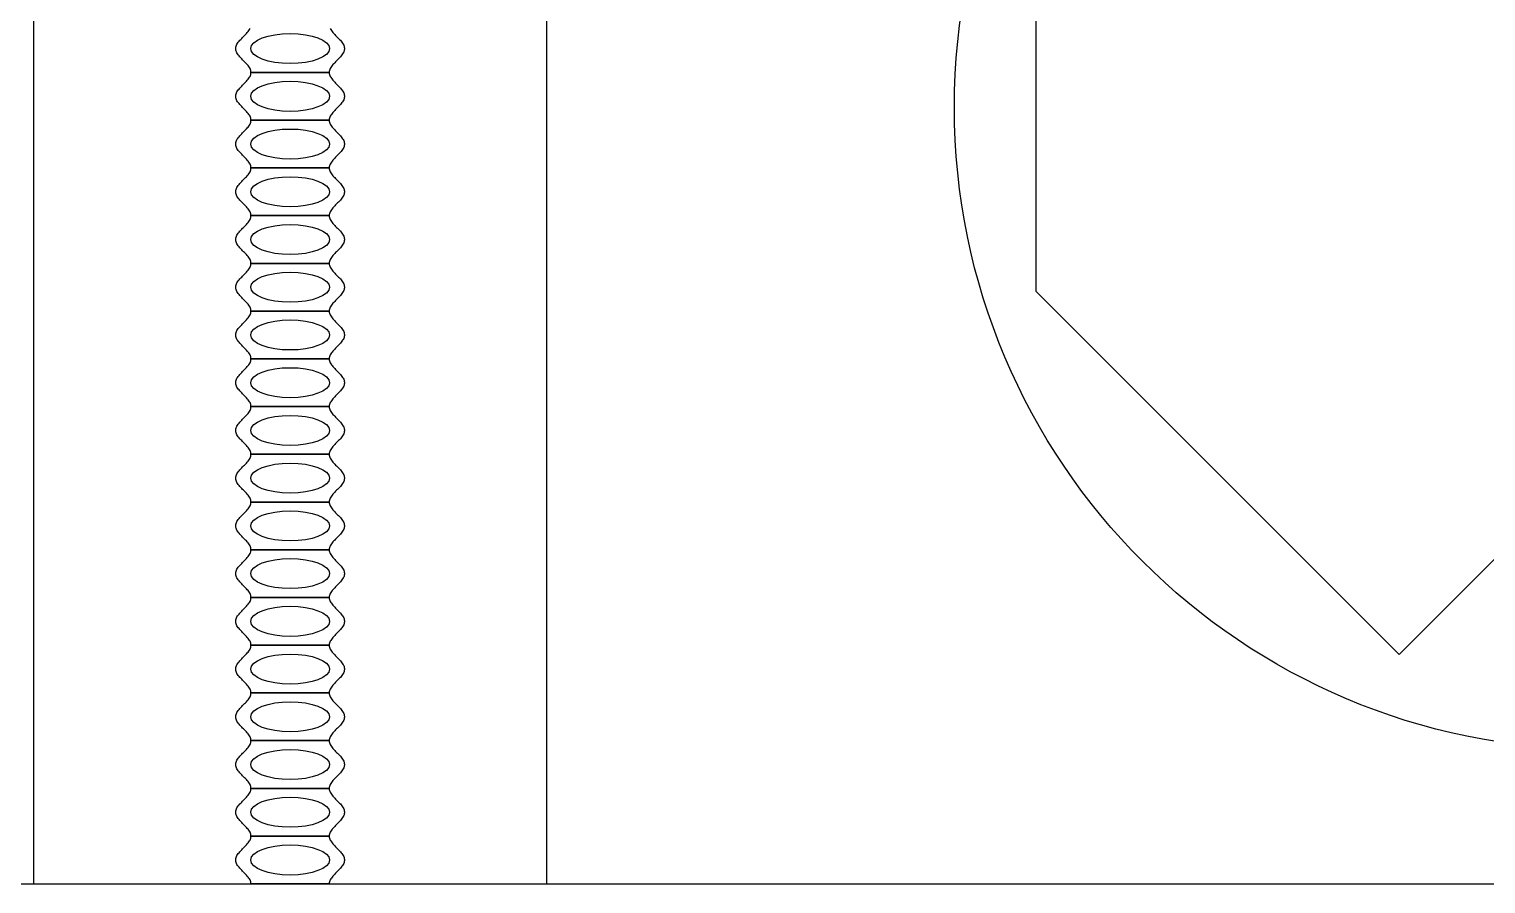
# Model space of a CAD drawing. Extents: x -31 to 31, y -85.2 to 5.5.
# Drawn here: x -3.05 to 13.97, y -61.24 to -51.25 of the extents above; entities that cross this region are included whole.
import ezdxf

# ---------------------------------------------------------------- set-up
doc = ezdxf.new("R2010")
doc.units = 0

msp = doc.modelspace()

# ---------------------------------------------------------------- linework, layer by layer
at = {"layer": 'cure'}
msp.add_lwpolyline([(-3, -61.2368), (3, -61.2368), (3, 0.7632), (-3, 0.7632)], close=True, dxfattribs=at)
at = {"layer": 'M1_Field'}
msp.add_lwpolyline([(-31, -61.2368), (31, -61.2368), (31, 0.7632), (-31, 0.7632)], close=True, dxfattribs=at)
at = {"layer": 'M1_LD'}
msp.add_circle((15.264, -52.164), 7.5, dxfattribs=at)
at = {"layer": 'M1_Neg'}
for points in [[(8.9311, -45.6189), (17.4163, -45.6189), (21.659, -49.8616), (12.9616, -58.559), (8.7189, -54.3163), (8.7189, -45.8311)], [(-0.4573, -52.3152), (-0.458, -52.3038), (-0.4602, -52.2924), (-0.4638, -52.2811), (-0.4687, -52.2697), (-0.4749, -52.2583), (-0.4823, -52.2469), (-0.4907, -52.2355), (-0.5001, -52.2242), (-0.5102, -52.2128), (-0.5209, -52.2014), (-0.532, -52.19), (-0.5433, -52.1786), (-0.5547, -52.1673), (-0.566, -52.1559), (-0.5769, -52.1445), (-0.5873, -52.1331), (-0.597, -52.1217), (-0.606, -52.1104), (-0.6139, -52.099), (-0.6207, -52.0876), (-0.6263, -52.0762), (-0.6306, -52.0648), (-0.6334, -52.0535), (-0.6349, -52.0421), (-0.6349, -52.0307), (-0.6334, -52.0193), (-0.6306, -52.008), (-0.6263, -51.9966), (-0.6207, -51.9852), (-0.6139, -51.9738), (-0.606, -51.9624), (-0.597, -51.9511), (-0.5873, -51.9397), (-0.5769, -51.9283), (-0.566, -51.9169), (-0.5547, -51.9055), (-0.5433, -51.8942), (-0.532, -51.8828), (-0.5209, -51.8714), (-0.5102, -51.86), (-0.5001, -51.8486), (-0.4907, -51.8373), (-0.4823, -51.8259), (-0.4749, -51.8145), (-0.4687, -51.8031), (-0.4638, -51.7917), (-0.4602, -51.7804), (-0.458, -51.769), (-0.4573, -51.7576), (0.4573, -51.7576), (0.458, -51.769), (0.4602, -51.7804), (0.4638, -51.7917), (0.4687, -51.8031), (0.4749, -51.8145), (0.4823, -51.8259), (0.4907, -51.8373), (0.5001, -51.8486), (0.5102, -51.86), (0.5209, -51.8714), (0.532, -51.8828), (0.5433, -51.8942), (0.5547, -51.9055), (0.566, -51.9169), (0.5769, -51.9283), (0.5873, -51.9397), (0.597, -51.9511), (0.606, -51.9624), (0.6139, -51.9738), (0.6207, -51.9852), (0.6263, -51.9966), (0.6306, -52.008), (0.6334, -52.0193), (0.6349, -52.0307), (0.6349, -52.0421), (0.6334, -52.0535), (0.6306, -52.0648), (0.6263, -52.0762), (0.6207, -52.0876), (0.6139, -52.099), (0.606, -52.1104), (0.597, -52.1217), (0.5873, -52.1331), (0.5769, -52.1445), (0.566, -52.1559), (0.5547, -52.1673), (0.5433, -52.1786), (0.532, -52.19), (0.5209, -52.2014), (0.5102, -52.2128), (0.5001, -52.2242), (0.4907, -52.2355), (0.4823, -52.2469), (0.4749, -52.2583), (0.4687, -52.2697), (0.4638, -52.2811), (0.4602, -52.2924), (0.458, -52.3038), (0.4573, -52.3152)], [(-0.4573, -52.8728), (-0.458, -52.8614), (-0.4602, -52.85), (-0.4638, -52.8387), (-0.4687, -52.8273), (-0.4749, -52.8159), (-0.4823, -52.8045), (-0.4907, -52.7931), (-0.5001, -52.7818), (-0.5102, -52.7704), (-0.5209, -52.759), (-0.532, -52.7476), (-0.5433, -52.7362), (-0.5547, -52.7249), (-0.566, -52.7135), (-0.5769, -52.7021), (-0.5873, -52.6907), (-0.597, -52.6793), (-0.606, -52.668), (-0.6139, -52.6566), (-0.6207, -52.6452), (-0.6263, -52.6338), (-0.6306, -52.6224), (-0.6334, -52.6111), (-0.6349, -52.5997), (-0.6349, -52.5883), (-0.6334, -52.5769), (-0.6306, -52.5656), (-0.6263, -52.5542), (-0.6207, -52.5428), (-0.6139, -52.5314), (-0.606, -52.52), (-0.597, -52.5087), (-0.5873, -52.4973), (-0.5769, -52.4859), (-0.566, -52.4745), (-0.5547, -52.4631), (-0.5433, -52.4518), (-0.532, -52.4404), (-0.5209, -52.429), (-0.5102, -52.4176), (-0.5001, -52.4062), (-0.4907, -52.3949), (-0.4823, -52.3835), (-0.4749, -52.3721), (-0.4687, -52.3607), (-0.4638, -52.3493), (-0.4602, -52.338), (-0.458, -52.3266), (-0.4573, -52.3152), (0.4573, -52.3152), (0.458, -52.3266), (0.4602, -52.338), (0.4638, -52.3493), (0.4687, -52.3607), (0.4749, -52.3721), (0.4823, -52.3835), (0.4907, -52.3949), (0.5001, -52.4062), (0.5102, -52.4176), (0.5209, -52.429), (0.532, -52.4404), (0.5433, -52.4518), (0.5547, -52.4631), (0.566, -52.4745), (0.5769, -52.4859), (0.5873, -52.4973), (0.597, -52.5087), (0.606, -52.52), (0.6139, -52.5314), (0.6207, -52.5428), (0.6263, -52.5542), (0.6306, -52.5656), (0.6334, -52.5769), (0.6349, -52.5883), (0.6349, -52.5997), (0.6334, -52.6111), (0.6306, -52.6224), (0.6263, -52.6338), (0.6207, -52.6452), (0.6139, -52.6566), (0.606, -52.668), (0.597, -52.6793), (0.5873, -52.6907), (0.5769, -52.7021), (0.566, -52.7135), (0.5547, -52.7249), (0.5433, -52.7362), (0.532, -52.7476), (0.5209, -52.759), (0.5102, -52.7704), (0.5001, -52.7818), (0.4907, -52.7931), (0.4823, -52.8045), (0.4749, -52.8159), (0.4687, -52.8273), (0.4638, -52.8387), (0.4602, -52.85), (0.458, -52.8614), (0.4573, -52.8728)], [(-0.4573, -53.4304), (-0.458, -53.419), (-0.4602, -53.4076), (-0.4638, -53.3963), (-0.4687, -53.3849), (-0.4749, -53.3735), (-0.4823, -53.3621), (-0.4907, -53.3507), (-0.5001, -53.3394), (-0.5102, -53.328), (-0.5209, -53.3166), (-0.532, -53.3052), (-0.5433, -53.2938), (-0.5547, -53.2825), (-0.566, -53.2711), (-0.5769, -53.2597), (-0.5873, -53.2483), (-0.597, -53.2369), (-0.606, -53.2256), (-0.6139, -53.2142), (-0.6207, -53.2028), (-0.6263, -53.1914), (-0.6306, -53.18), (-0.6334, -53.1687), (-0.6349, -53.1573), (-0.6349, -53.1459), (-0.6334, -53.1345), (-0.6306, -53.1232), (-0.6263, -53.1118), (-0.6207, -53.1004), (-0.6139, -53.089), (-0.606, -53.0776), (-0.597, -53.0663), (-0.5873, -53.0549), (-0.5769, -53.0435), (-0.566, -53.0321), (-0.5547, -53.0207), (-0.5433, -53.0094), (-0.532, -52.998), (-0.5209, -52.9866), (-0.5102, -52.9752), (-0.5001, -52.9638), (-0.4907, -52.9525), (-0.4823, -52.9411), (-0.4749, -52.9297), (-0.4687, -52.9183), (-0.4638, -52.9069), (-0.4602, -52.8956), (-0.458, -52.8842), (-0.4573, -52.8728), (0.4573, -52.8728), (0.458, -52.8842), (0.4602, -52.8956), (0.4638, -52.9069), (0.4687, -52.9183), (0.4749, -52.9297), (0.4823, -52.9411), (0.4907, -52.9525), (0.5001, -52.9638), (0.5102, -52.9752), (0.5209, -52.9866), (0.532, -52.998), (0.5433, -53.0094), (0.5547, -53.0207), (0.566, -53.0321), (0.5769, -53.0435), (0.5873, -53.0549), (0.597, -53.0663), (0.606, -53.0776), (0.6139, -53.089), (0.6207, -53.1004), (0.6263, -53.1118), (0.6306, -53.1232), (0.6334, -53.1345), (0.6349, -53.1459), (0.6349, -53.1573), (0.6334, -53.1687), (0.6306, -53.18), (0.6263, -53.1914), (0.6207, -53.2028), (0.6139, -53.2142), (0.606, -53.2256), (0.597, -53.2369), (0.5873, -53.2483), (0.5769, -53.2597), (0.566, -53.2711), (0.5547, -53.2825), (0.5433, -53.2938), (0.532, -53.3052), (0.5209, -53.3166), (0.5102, -53.328), (0.5001, -53.3394), (0.4907, -53.3507), (0.4823, -53.3621), (0.4749, -53.3735), (0.4687, -53.3849), (0.4638, -53.3963), (0.4602, -53.4076), (0.458, -53.419), (0.4573, -53.4304)], [(-0.4573, -53.988), (-0.458, -53.9766), (-0.4602, -53.9652), (-0.4638, -53.9539), (-0.4687, -53.9425), (-0.4749, -53.9311), (-0.4823, -53.9197), (-0.4907, -53.9083), (-0.5001, -53.897), (-0.5102, -53.8856), (-0.5209, -53.8742), (-0.532, -53.8628), (-0.5433, -53.8514), (-0.5547, -53.8401), (-0.566, -53.8287), (-0.5769, -53.8173), (-0.5873, -53.8059), (-0.597, -53.7945), (-0.606, -53.7832), (-0.6139, -53.7718), (-0.6207, -53.7604), (-0.6263, -53.749), (-0.6306, -53.7376), (-0.6334, -53.7263), (-0.6349, -53.7149), (-0.6349, -53.7035), (-0.6334, -53.6921), (-0.6306, -53.6808), (-0.6263, -53.6694), (-0.6207, -53.658), (-0.6139, -53.6466), (-0.606, -53.6352), (-0.597, -53.6239), (-0.5873, -53.6125), (-0.5769, -53.6011), (-0.566, -53.5897), (-0.5547, -53.5783), (-0.5433, -53.567), (-0.532, -53.5556), (-0.5209, -53.5442), (-0.5102, -53.5328), (-0.5001, -53.5214), (-0.4907, -53.5101), (-0.4823, -53.4987), (-0.4749, -53.4873), (-0.4687, -53.4759), (-0.4638, -53.4645), (-0.4602, -53.4532), (-0.458, -53.4418), (-0.4573, -53.4304), (0.4573, -53.4304), (0.458, -53.4418), (0.4602, -53.4532), (0.4638, -53.4645), (0.4687, -53.4759), (0.4749, -53.4873), (0.4823, -53.4987), (0.4907, -53.5101), (0.5001, -53.5214), (0.5102, -53.5328), (0.5209, -53.5442), (0.532, -53.5556), (0.5433, -53.567), (0.5547, -53.5783), (0.566, -53.5897), (0.5769, -53.6011), (0.5873, -53.6125), (0.597, -53.6239), (0.606, -53.6352), (0.6139, -53.6466), (0.6207, -53.658), (0.6263, -53.6694), (0.6306, -53.6808), (0.6334, -53.6921), (0.6349, -53.7035), (0.6349, -53.7149), (0.6334, -53.7263), (0.6306, -53.7376), (0.6263, -53.749), (0.6207, -53.7604), (0.6139, -53.7718), (0.606, -53.7832), (0.597, -53.7945), (0.5873, -53.8059), (0.5769, -53.8173), (0.566, -53.8287), (0.5547, -53.8401), (0.5433, -53.8514), (0.532, -53.8628), (0.5209, -53.8742), (0.5102, -53.8856), (0.5001, -53.897), (0.4907, -53.9083), (0.4823, -53.9197), (0.4749, -53.9311), (0.4687, -53.9425), (0.4638, -53.9539), (0.4602, -53.9652), (0.458, -53.9766), (0.4573, -53.988)], [(-0.4573, -54.5456), (-0.458, -54.5342), (-0.4602, -54.5228), (-0.4638, -54.5115), (-0.4687, -54.5001), (-0.4749, -54.4887), (-0.4823, -54.4773), (-0.4907, -54.4659), (-0.5001, -54.4546), (-0.5102, -54.4432), (-0.5209, -54.4318), (-0.532, -54.4204), (-0.5433, -54.409), (-0.5547, -54.3977), (-0.566, -54.3863), (-0.5769, -54.3749), (-0.5873, -54.3635), (-0.597, -54.3521), (-0.606, -54.3408), (-0.6139, -54.3294), (-0.6207, -54.318), (-0.6263, -54.3066), (-0.6306, -54.2952), (-0.6334, -54.2839), (-0.6349, -54.2725), (-0.6349, -54.2611), (-0.6334, -54.2497), (-0.6306, -54.2384), (-0.6263, -54.227), (-0.6207, -54.2156), (-0.6139, -54.2042), (-0.606, -54.1928), (-0.597, -54.1815), (-0.5873, -54.1701), (-0.5769, -54.1587), (-0.566, -54.1473), (-0.5547, -54.1359), (-0.5433, -54.1246), (-0.532, -54.1132), (-0.5209, -54.1018), (-0.5102, -54.0904), (-0.5001, -54.079), (-0.4907, -54.0677), (-0.4823, -54.0563), (-0.4749, -54.0449), (-0.4687, -54.0335), (-0.4638, -54.0221), (-0.4602, -54.0108), (-0.458, -53.9994), (-0.4573, -53.988), (0.4573, -53.988), (0.458, -53.9994), (0.4602, -54.0108), (0.4638, -54.0221), (0.4687, -54.0335), (0.4749, -54.0449), (0.4823, -54.0563), (0.4907, -54.0677), (0.5001, -54.079), (0.5102, -54.0904), (0.5209, -54.1018), (0.532, -54.1132), (0.5433, -54.1246), (0.5547, -54.1359), (0.566, -54.1473), (0.5769, -54.1587), (0.5873, -54.1701), (0.597, -54.1815), (0.606, -54.1928), (0.6139, -54.2042), (0.6207, -54.2156), (0.6263, -54.227), (0.6306, -54.2384), (0.6334, -54.2497), (0.6349, -54.2611), (0.6349, -54.2725), (0.6334, -54.2839), (0.6306, -54.2952), (0.6263, -54.3066), (0.6207, -54.318), (0.6139, -54.3294), (0.606, -54.3408), (0.597, -54.3521), (0.5873, -54.3635), (0.5769, -54.3749), (0.566, -54.3863), (0.5547, -54.3977), (0.5433, -54.409), (0.532, -54.4204), (0.5209, -54.4318), (0.5102, -54.4432), (0.5001, -54.4546), (0.4907, -54.4659), (0.4823, -54.4773), (0.4749, -54.4887), (0.4687, -54.5001), (0.4638, -54.5115), (0.4602, -54.5228), (0.458, -54.5342), (0.4573, -54.5456)], [(-0.4573, -55.1032), (-0.458, -55.0918), (-0.4602, -55.0804), (-0.4638, -55.0691), (-0.4687, -55.0577), (-0.4749, -55.0463), (-0.4823, -55.0349), (-0.4907, -55.0235), (-0.5001, -55.0122), (-0.5102, -55.0008), (-0.5209, -54.9894), (-0.532, -54.978), (-0.5433, -54.9666), (-0.5547, -54.9553), (-0.566, -54.9439), (-0.5769, -54.9325), (-0.5873, -54.9211), (-0.597, -54.9097), (-0.606, -54.8984), (-0.6139, -54.887), (-0.6207, -54.8756), (-0.6263, -54.8642), (-0.6306, -54.8528), (-0.6334, -54.8415), (-0.6349, -54.8301), (-0.6349, -54.8187), (-0.6334, -54.8073), (-0.6306, -54.796), (-0.6263, -54.7846), (-0.6207, -54.7732), (-0.6139, -54.7618), (-0.606, -54.7504), (-0.597, -54.7391), (-0.5873, -54.7277), (-0.5769, -54.7163), (-0.566, -54.7049), (-0.5547, -54.6935), (-0.5433, -54.6822), (-0.532, -54.6708), (-0.5209, -54.6594), (-0.5102, -54.648), (-0.5001, -54.6366), (-0.4907, -54.6253), (-0.4823, -54.6139), (-0.4749, -54.6025), (-0.4687, -54.5911), (-0.4638, -54.5797), (-0.4602, -54.5684), (-0.458, -54.557), (-0.4573, -54.5456), (0.4573, -54.5456), (0.458, -54.557), (0.4602, -54.5684), (0.4638, -54.5797), (0.4687, -54.5911), (0.4749, -54.6025), (0.4823, -54.6139), (0.4907, -54.6253), (0.5001, -54.6366), (0.5102, -54.648), (0.5209, -54.6594), (0.532, -54.6708), (0.5433, -54.6822), (0.5547, -54.6935), (0.566, -54.7049), (0.5769, -54.7163), (0.5873, -54.7277), (0.597, -54.7391), (0.606, -54.7504), (0.6139, -54.7618), (0.6207, -54.7732), (0.6263, -54.7846), (0.6306, -54.796), (0.6334, -54.8073), (0.6349, -54.8187), (0.6349, -54.8301), (0.6334, -54.8415), (0.6306, -54.8528), (0.6263, -54.8642), (0.6207, -54.8756), (0.6139, -54.887), (0.606, -54.8984), (0.597, -54.9097), (0.5873, -54.9211), (0.5769, -54.9325), (0.566, -54.9439), (0.5547, -54.9553), (0.5433, -54.9666), (0.532, -54.978), (0.5209, -54.9894), (0.5102, -55.0008), (0.5001, -55.0122), (0.4907, -55.0235), (0.4823, -55.0349), (0.4749, -55.0463), (0.4687, -55.0577), (0.4638, -55.0691), (0.4602, -55.0804), (0.458, -55.0918), (0.4573, -55.1032)], [(-0.4573, -55.6608), (-0.458, -55.6494), (-0.4602, -55.638), (-0.4638, -55.6267), (-0.4687, -55.6153), (-0.4749, -55.6039), (-0.4823, -55.5925), (-0.4907, -55.5811), (-0.5001, -55.5698), (-0.5102, -55.5584), (-0.5209, -55.547), (-0.532, -55.5356), (-0.5433, -55.5242), (-0.5547, -55.5129), (-0.566, -55.5015), (-0.5769, -55.4901), (-0.5873, -55.4787), (-0.597, -55.4673), (-0.606, -55.456), (-0.6139, -55.4446), (-0.6207, -55.4332), (-0.6263, -55.4218), (-0.6306, -55.4104), (-0.6334, -55.3991), (-0.6349, -55.3877), (-0.6349, -55.3763), (-0.6334, -55.3649), (-0.6306, -55.3536), (-0.6263, -55.3422), (-0.6207, -55.3308), (-0.6139, -55.3194), (-0.606, -55.308), (-0.597, -55.2967), (-0.5873, -55.2853), (-0.5769, -55.2739), (-0.566, -55.2625), (-0.5547, -55.2511), (-0.5433, -55.2398), (-0.532, -55.2284), (-0.5209, -55.217), (-0.5102, -55.2056), (-0.5001, -55.1942), (-0.4907, -55.1829), (-0.4823, -55.1715), (-0.4749, -55.1601), (-0.4687, -55.1487), (-0.4638, -55.1373), (-0.4602, -55.126), (-0.458, -55.1146), (-0.4573, -55.1032), (0.4573, -55.1032), (0.458, -55.1146), (0.4602, -55.126), (0.4638, -55.1373), (0.4687, -55.1487), (0.4749, -55.1601), (0.4823, -55.1715), (0.4907, -55.1829), (0.5001, -55.1942), (0.5102, -55.2056), (0.5209, -55.217), (0.532, -55.2284), (0.5433, -55.2398), (0.5547, -55.2511), (0.566, -55.2625), (0.5769, -55.2739), (0.5873, -55.2853), (0.597, -55.2967), (0.606, -55.308), (0.6139, -55.3194), (0.6207, -55.3308), (0.6263, -55.3422), (0.6306, -55.3536), (0.6334, -55.3649), (0.6349, -55.3763), (0.6349, -55.3877), (0.6334, -55.3991), (0.6306, -55.4104), (0.6263, -55.4218), (0.6207, -55.4332), (0.6139, -55.4446), (0.606, -55.456), (0.597, -55.4673), (0.5873, -55.4787), (0.5769, -55.4901), (0.566, -55.5015), (0.5547, -55.5129), (0.5433, -55.5242), (0.532, -55.5356), (0.5209, -55.547), (0.5102, -55.5584), (0.5001, -55.5698), (0.4907, -55.5811), (0.4823, -55.5925), (0.4749, -55.6039), (0.4687, -55.6153), (0.4638, -55.6267), (0.4602, -55.638), (0.458, -55.6494), (0.4573, -55.6608)], [(-0.4573, -56.2184), (-0.458, -56.207), (-0.4602, -56.1956), (-0.4638, -56.1843), (-0.4687, -56.1729), (-0.4749, -56.1615), (-0.4823, -56.1501), (-0.4907, -56.1387), (-0.5001, -56.1274), (-0.5102, -56.116), (-0.5209, -56.1046), (-0.532, -56.0932), (-0.5433, -56.0818), (-0.5547, -56.0705), (-0.566, -56.0591), (-0.5769, -56.0477), (-0.5873, -56.0363), (-0.597, -56.0249), (-0.606, -56.0136), (-0.6139, -56.0022), (-0.6207, -55.9908), (-0.6263, -55.9794), (-0.6306, -55.968), (-0.6334, -55.9567), (-0.6349, -55.9453), (-0.6349, -55.9339), (-0.6334, -55.9225), (-0.6306, -55.9112), (-0.6263, -55.8998), (-0.6207, -55.8884), (-0.6139, -55.877), (-0.606, -55.8656), (-0.597, -55.8543), (-0.5873, -55.8429), (-0.5769, -55.8315), (-0.566, -55.8201), (-0.5547, -55.8087), (-0.5433, -55.7974), (-0.532, -55.786), (-0.5209, -55.7746), (-0.5102, -55.7632), (-0.5001, -55.7518), (-0.4907, -55.7405), (-0.4823, -55.7291), (-0.4749, -55.7177), (-0.4687, -55.7063), (-0.4638, -55.6949), (-0.4602, -55.6836), (-0.458, -55.6722), (-0.4573, -55.6608), (0.4573, -55.6608), (0.458, -55.6722), (0.4602, -55.6836), (0.4638, -55.6949), (0.4687, -55.7063), (0.4749, -55.7177), (0.4823, -55.7291), (0.4907, -55.7405), (0.5001, -55.7518), (0.5102, -55.7632), (0.5209, -55.7746), (0.532, -55.786), (0.5433, -55.7974), (0.5547, -55.8087), (0.566, -55.8201), (0.5769, -55.8315), (0.5873, -55.8429), (0.597, -55.8543), (0.606, -55.8656), (0.6139, -55.877), (0.6207, -55.8884), (0.6263, -55.8998), (0.6306, -55.9112), (0.6334, -55.9225), (0.6349, -55.9339), (0.6349, -55.9453), (0.6334, -55.9567), (0.6306, -55.968), (0.6263, -55.9794), (0.6207, -55.9908), (0.6139, -56.0022), (0.606, -56.0136), (0.597, -56.0249), (0.5873, -56.0363), (0.5769, -56.0477), (0.566, -56.0591), (0.5547, -56.0705), (0.5433, -56.0818), (0.532, -56.0932), (0.5209, -56.1046), (0.5102, -56.116), (0.5001, -56.1274), (0.4907, -56.1387), (0.4823, -56.1501), (0.4749, -56.1615), (0.4687, -56.1729), (0.4638, -56.1843), (0.4602, -56.1956), (0.458, -56.207), (0.4573, -56.2184)], [(-0.4573, -56.776), (-0.458, -56.7646), (-0.4602, -56.7532), (-0.4638, -56.7419), (-0.4687, -56.7305), (-0.4749, -56.7191), (-0.4823, -56.7077), (-0.4907, -56.6963), (-0.5001, -56.685), (-0.5102, -56.6736), (-0.5209, -56.6622), (-0.532, -56.6508), (-0.5433, -56.6394), (-0.5547, -56.6281), (-0.566, -56.6167), (-0.5769, -56.6053), (-0.5873, -56.5939), (-0.597, -56.5825), (-0.606, -56.5712), (-0.6139, -56.5598), (-0.6207, -56.5484), (-0.6263, -56.537), (-0.6306, -56.5256), (-0.6334, -56.5143), (-0.6349, -56.5029), (-0.6349, -56.4915), (-0.6334, -56.4801), (-0.6306, -56.4688), (-0.6263, -56.4574), (-0.6207, -56.446), (-0.6139, -56.4346), (-0.606, -56.4232), (-0.597, -56.4119), (-0.5873, -56.4005), (-0.5769, -56.3891), (-0.566, -56.3777), (-0.5547, -56.3663), (-0.5433, -56.355), (-0.532, -56.3436), (-0.5209, -56.3322), (-0.5102, -56.3208), (-0.5001, -56.3094), (-0.4907, -56.2981), (-0.4823, -56.2867), (-0.4749, -56.2753), (-0.4687, -56.2639), (-0.4638, -56.2525), (-0.4602, -56.2412), (-0.458, -56.2298), (-0.4573, -56.2184), (0.4573, -56.2184), (0.458, -56.2298), (0.4602, -56.2412), (0.4638, -56.2525), (0.4687, -56.2639), (0.4749, -56.2753), (0.4823, -56.2867), (0.4907, -56.2981), (0.5001, -56.3094), (0.5102, -56.3208), (0.5209, -56.3322), (0.532, -56.3436), (0.5433, -56.355), (0.5547, -56.3663), (0.566, -56.3777), (0.5769, -56.3891), (0.5873, -56.4005), (0.597, -56.4119), (0.606, -56.4232), (0.6139, -56.4346), (0.6207, -56.446), (0.6263, -56.4574), (0.6306, -56.4688), (0.6334, -56.4801), (0.6349, -56.4915), (0.6349, -56.5029), (0.6334, -56.5143), (0.6306, -56.5256), (0.6263, -56.537), (0.6207, -56.5484), (0.6139, -56.5598), (0.606, -56.5712), (0.597, -56.5825), (0.5873, -56.5939), (0.5769, -56.6053), (0.566, -56.6167), (0.5547, -56.6281), (0.5433, -56.6394), (0.532, -56.6508), (0.5209, -56.6622), (0.5102, -56.6736), (0.5001, -56.685), (0.4907, -56.6963), (0.4823, -56.7077), (0.4749, -56.7191), (0.4687, -56.7305), (0.4638, -56.7419), (0.4602, -56.7532), (0.458, -56.7646), (0.4573, -56.776)], [(-0.4573, -57.3336), (-0.458, -57.3222), (-0.4602, -57.3108), (-0.4638, -57.2995), (-0.4687, -57.2881), (-0.4749, -57.2767), (-0.4823, -57.2653), (-0.4907, -57.2539), (-0.5001, -57.2426), (-0.5102, -57.2312), (-0.5209, -57.2198), (-0.532, -57.2084), (-0.5433, -57.197), (-0.5547, -57.1857), (-0.566, -57.1743), (-0.5769, -57.1629), (-0.5873, -57.1515), (-0.597, -57.1401), (-0.606, -57.1288), (-0.6139, -57.1174), (-0.6207, -57.106), (-0.6263, -57.0946), (-0.6306, -57.0832), (-0.6334, -57.0719), (-0.6349, -57.0605), (-0.6349, -57.0491), (-0.6334, -57.0377), (-0.6306, -57.0264), (-0.6263, -57.015), (-0.6207, -57.0036), (-0.6139, -56.9922), (-0.606, -56.9808), (-0.597, -56.9695), (-0.5873, -56.9581), (-0.5769, -56.9467), (-0.566, -56.9353), (-0.5547, -56.9239), (-0.5433, -56.9126), (-0.532, -56.9012), (-0.5209, -56.8898), (-0.5102, -56.8784), (-0.5001, -56.867), (-0.4907, -56.8557), (-0.4823, -56.8443), (-0.4749, -56.8329), (-0.4687, -56.8215), (-0.4638, -56.8101), (-0.4602, -56.7988), (-0.458, -56.7874), (-0.4573, -56.776), (0.4573, -56.776), (0.458, -56.7874), (0.4602, -56.7988), (0.4638, -56.8101), (0.4687, -56.8215), (0.4749, -56.8329), (0.4823, -56.8443), (0.4907, -56.8557), (0.5001, -56.867), (0.5102, -56.8784), (0.5209, -56.8898), (0.532, -56.9012), (0.5433, -56.9126), (0.5547, -56.9239), (0.566, -56.9353), (0.5769, -56.9467), (0.5873, -56.9581), (0.597, -56.9695), (0.606, -56.9808), (0.6139, -56.9922), (0.6207, -57.0036), (0.6263, -57.015), (0.6306, -57.0264), (0.6334, -57.0377), (0.6349, -57.0491), (0.6349, -57.0605), (0.6334, -57.0719), (0.6306, -57.0832), (0.6263, -57.0946), (0.6207, -57.106), (0.6139, -57.1174), (0.606, -57.1288), (0.597, -57.1401), (0.5873, -57.1515), (0.5769, -57.1629), (0.566, -57.1743), (0.5547, -57.1857), (0.5433, -57.197), (0.532, -57.2084), (0.5209, -57.2198), (0.5102, -57.2312), (0.5001, -57.2426), (0.4907, -57.2539), (0.4823, -57.2653), (0.4749, -57.2767), (0.4687, -57.2881), (0.4638, -57.2995), (0.4602, -57.3108), (0.458, -57.3222), (0.4573, -57.3336)], [(-0.4573, -57.8912), (-0.458, -57.8798), (-0.4602, -57.8684), (-0.4638, -57.8571), (-0.4687, -57.8457), (-0.4749, -57.8343), (-0.4823, -57.8229), (-0.4907, -57.8115), (-0.5001, -57.8002), (-0.5102, -57.7888), (-0.5209, -57.7774), (-0.532, -57.766), (-0.5433, -57.7546), (-0.5547, -57.7433), (-0.566, -57.7319), (-0.5769, -57.7205), (-0.5873, -57.7091), (-0.597, -57.6977), (-0.606, -57.6864), (-0.6139, -57.675), (-0.6207, -57.6636), (-0.6263, -57.6522), (-0.6306, -57.6408), (-0.6334, -57.6295), (-0.6349, -57.6181), (-0.6349, -57.6067), (-0.6334, -57.5953), (-0.6306, -57.584), (-0.6263, -57.5726), (-0.6207, -57.5612), (-0.6139, -57.5498), (-0.606, -57.5384), (-0.597, -57.5271), (-0.5873, -57.5157), (-0.5769, -57.5043), (-0.566, -57.4929), (-0.5547, -57.4815), (-0.5433, -57.4702), (-0.532, -57.4588), (-0.5209, -57.4474), (-0.5102, -57.436), (-0.5001, -57.4246), (-0.4907, -57.4133), (-0.4823, -57.4019), (-0.4749, -57.3905), (-0.4687, -57.3791), (-0.4638, -57.3677), (-0.4602, -57.3564), (-0.458, -57.345), (-0.4573, -57.3336), (0.4573, -57.3336), (0.458, -57.345), (0.4602, -57.3564), (0.4638, -57.3677), (0.4687, -57.3791), (0.4749, -57.3905), (0.4823, -57.4019), (0.4907, -57.4133), (0.5001, -57.4246), (0.5102, -57.436), (0.5209, -57.4474), (0.532, -57.4588), (0.5433, -57.4702), (0.5547, -57.4815), (0.566, -57.4929), (0.5769, -57.5043), (0.5873, -57.5157), (0.597, -57.5271), (0.606, -57.5384), (0.6139, -57.5498), (0.6207, -57.5612), (0.6263, -57.5726), (0.6306, -57.584), (0.6334, -57.5953), (0.6349, -57.6067), (0.6349, -57.6181), (0.6334, -57.6295), (0.6306, -57.6408), (0.6263, -57.6522), (0.6207, -57.6636), (0.6139, -57.675), (0.606, -57.6864), (0.597, -57.6977), (0.5873, -57.7091), (0.5769, -57.7205), (0.566, -57.7319), (0.5547, -57.7433), (0.5433, -57.7546), (0.532, -57.766), (0.5209, -57.7774), (0.5102, -57.7888), (0.5001, -57.8002), (0.4907, -57.8115), (0.4823, -57.8229), (0.4749, -57.8343), (0.4687, -57.8457), (0.4638, -57.8571), (0.4602, -57.8684), (0.458, -57.8798), (0.4573, -57.8912)], [(-0.4573, -58.4488), (-0.458, -58.4374), (-0.4602, -58.426), (-0.4638, -58.4147), (-0.4687, -58.4033), (-0.4749, -58.3919), (-0.4823, -58.3805), (-0.4907, -58.3691), (-0.5001, -58.3578), (-0.5102, -58.3464), (-0.5209, -58.335), (-0.532, -58.3236), (-0.5433, -58.3122), (-0.5547, -58.3009), (-0.566, -58.2895), (-0.5769, -58.2781), (-0.5873, -58.2667), (-0.597, -58.2553), (-0.606, -58.244), (-0.6139, -58.2326), (-0.6207, -58.2212), (-0.6263, -58.2098), (-0.6306, -58.1984), (-0.6334, -58.1871), (-0.6349, -58.1757), (-0.6349, -58.1643), (-0.6334, -58.1529), (-0.6306, -58.1416), (-0.6263, -58.1302), (-0.6207, -58.1188), (-0.6139, -58.1074), (-0.606, -58.096), (-0.597, -58.0847), (-0.5873, -58.0733), (-0.5769, -58.0619), (-0.566, -58.0505), (-0.5547, -58.0391), (-0.5433, -58.0278), (-0.532, -58.0164), (-0.5209, -58.005), (-0.5102, -57.9936), (-0.5001, -57.9822), (-0.4907, -57.9709), (-0.4823, -57.9595), (-0.4749, -57.9481), (-0.4687, -57.9367), (-0.4638, -57.9253), (-0.4602, -57.914), (-0.458, -57.9026), (-0.4573, -57.8912), (0.4573, -57.8912), (0.458, -57.9026), (0.4602, -57.914), (0.4638, -57.9253), (0.4687, -57.9367), (0.4749, -57.9481), (0.4823, -57.9595), (0.4907, -57.9709), (0.5001, -57.9822), (0.5102, -57.9936), (0.5209, -58.005), (0.532, -58.0164), (0.5433, -58.0278), (0.5547, -58.0391), (0.566, -58.0505), (0.5769, -58.0619), (0.5873, -58.0733), (0.597, -58.0847), (0.606, -58.096), (0.6139, -58.1074), (0.6207, -58.1188), (0.6263, -58.1302), (0.6306, -58.1416), (0.6334, -58.1529), (0.6349, -58.1643), (0.6349, -58.1757), (0.6334, -58.1871), (0.6306, -58.1984), (0.6263, -58.2098), (0.6207, -58.2212), (0.6139, -58.2326), (0.606, -58.244), (0.597, -58.2553), (0.5873, -58.2667), (0.5769, -58.2781), (0.566, -58.2895), (0.5547, -58.3009), (0.5433, -58.3122), (0.532, -58.3236), (0.5209, -58.335), (0.5102, -58.3464), (0.5001, -58.3578), (0.4907, -58.3691), (0.4823, -58.3805), (0.4749, -58.3919), (0.4687, -58.4033), (0.4638, -58.4147), (0.4602, -58.426), (0.458, -58.4374), (0.4573, -58.4488)], [(-0.4573, -59.0064), (-0.458, -58.995), (-0.4602, -58.9836), (-0.4638, -58.9723), (-0.4687, -58.9609), (-0.4749, -58.9495), (-0.4823, -58.9381), (-0.4907, -58.9267), (-0.5001, -58.9154), (-0.5102, -58.904), (-0.5209, -58.8926), (-0.532, -58.8812), (-0.5433, -58.8698), (-0.5547, -58.8585), (-0.566, -58.8471), (-0.5769, -58.8357), (-0.5873, -58.8243), (-0.597, -58.8129), (-0.606, -58.8016), (-0.6139, -58.7902), (-0.6207, -58.7788), (-0.6263, -58.7674), (-0.6306, -58.756), (-0.6334, -58.7447), (-0.6349, -58.7333), (-0.6349, -58.7219), (-0.6334, -58.7105), (-0.6306, -58.6992), (-0.6263, -58.6878), (-0.6207, -58.6764), (-0.6139, -58.665), (-0.606, -58.6536), (-0.597, -58.6423), (-0.5873, -58.6309), (-0.5769, -58.6195), (-0.566, -58.6081), (-0.5547, -58.5967), (-0.5433, -58.5854), (-0.532, -58.574), (-0.5209, -58.5626), (-0.5102, -58.5512), (-0.5001, -58.5398), (-0.4907, -58.5285), (-0.4823, -58.5171), (-0.4749, -58.5057), (-0.4687, -58.4943), (-0.4638, -58.4829), (-0.4602, -58.4716), (-0.458, -58.4602), (-0.4573, -58.4488), (0.4573, -58.4488), (0.458, -58.4602), (0.4602, -58.4716), (0.4638, -58.4829), (0.4687, -58.4943), (0.4749, -58.5057), (0.4823, -58.5171), (0.4907, -58.5285), (0.5001, -58.5398), (0.5102, -58.5512), (0.5209, -58.5626), (0.532, -58.574), (0.5433, -58.5854), (0.5547, -58.5967), (0.566, -58.6081), (0.5769, -58.6195), (0.5873, -58.6309), (0.597, -58.6423), (0.606, -58.6536), (0.6139, -58.665), (0.6207, -58.6764), (0.6263, -58.6878), (0.6306, -58.6992), (0.6334, -58.7105), (0.6349, -58.7219), (0.6349, -58.7333), (0.6334, -58.7447), (0.6306, -58.756), (0.6263, -58.7674), (0.6207, -58.7788), (0.6139, -58.7902), (0.606, -58.8016), (0.597, -58.8129), (0.5873, -58.8243), (0.5769, -58.8357), (0.566, -58.8471), (0.5547, -58.8585), (0.5433, -58.8698), (0.532, -58.8812), (0.5209, -58.8926), (0.5102, -58.904), (0.5001, -58.9154), (0.4907, -58.9267), (0.4823, -58.9381), (0.4749, -58.9495), (0.4687, -58.9609), (0.4638, -58.9723), (0.4602, -58.9836), (0.458, -58.995), (0.4573, -59.0064)], [(-0.4573, -59.564), (-0.458, -59.5526), (-0.4602, -59.5412), (-0.4638, -59.5299), (-0.4687, -59.5185), (-0.4749, -59.5071), (-0.4823, -59.4957), (-0.4907, -59.4843), (-0.5001, -59.473), (-0.5102, -59.4616), (-0.5209, -59.4502), (-0.532, -59.4388), (-0.5433, -59.4274), (-0.5547, -59.4161), (-0.566, -59.4047), (-0.5769, -59.3933), (-0.5873, -59.3819), (-0.597, -59.3705), (-0.606, -59.3592), (-0.6139, -59.3478), (-0.6207, -59.3364), (-0.6263, -59.325), (-0.6306, -59.3136), (-0.6334, -59.3023), (-0.6349, -59.2909), (-0.6349, -59.2795), (-0.6334, -59.2681), (-0.6306, -59.2568), (-0.6263, -59.2454), (-0.6207, -59.234), (-0.6139, -59.2226), (-0.606, -59.2112), (-0.597, -59.1999), (-0.5873, -59.1885), (-0.5769, -59.1771), (-0.566, -59.1657), (-0.5547, -59.1543), (-0.5433, -59.143), (-0.532, -59.1316), (-0.5209, -59.1202), (-0.5102, -59.1088), (-0.5001, -59.0974), (-0.4907, -59.0861), (-0.4823, -59.0747), (-0.4749, -59.0633), (-0.4687, -59.0519), (-0.4638, -59.0405), (-0.4602, -59.0292), (-0.458, -59.0178), (-0.4573, -59.0064), (0.4573, -59.0064), (0.458, -59.0178), (0.4602, -59.0292), (0.4638, -59.0405), (0.4687, -59.0519), (0.4749, -59.0633), (0.4823, -59.0747), (0.4907, -59.0861), (0.5001, -59.0974), (0.5102, -59.1088), (0.5209, -59.1202), (0.532, -59.1316), (0.5433, -59.143), (0.5547, -59.1543), (0.566, -59.1657), (0.5769, -59.1771), (0.5873, -59.1885), (0.597, -59.1999), (0.606, -59.2112), (0.6139, -59.2226), (0.6207, -59.234), (0.6263, -59.2454), (0.6306, -59.2568), (0.6334, -59.2681), (0.6349, -59.2795), (0.6349, -59.2909), (0.6334, -59.3023), (0.6306, -59.3136), (0.6263, -59.325), (0.6207, -59.3364), (0.6139, -59.3478), (0.606, -59.3592), (0.597, -59.3705), (0.5873, -59.3819), (0.5769, -59.3933), (0.566, -59.4047), (0.5547, -59.4161), (0.5433, -59.4274), (0.532, -59.4388), (0.5209, -59.4502), (0.5102, -59.4616), (0.5001, -59.473), (0.4907, -59.4843), (0.4823, -59.4957), (0.4749, -59.5071), (0.4687, -59.5185), (0.4638, -59.5299), (0.4602, -59.5412), (0.458, -59.5526), (0.4573, -59.564)], [(-0.4573, -60.1216), (-0.458, -60.1102), (-0.4602, -60.0988), (-0.4638, -60.0875), (-0.4687, -60.0761), (-0.4749, -60.0647), (-0.4823, -60.0533), (-0.4907, -60.0419), (-0.5001, -60.0306), (-0.5102, -60.0192), (-0.5209, -60.0078), (-0.532, -59.9964), (-0.5433, -59.985), (-0.5547, -59.9737), (-0.566, -59.9623), (-0.5769, -59.9509), (-0.5873, -59.9395), (-0.597, -59.9281), (-0.606, -59.9168), (-0.6139, -59.9054), (-0.6207, -59.894), (-0.6263, -59.8826), (-0.6306, -59.8712), (-0.6334, -59.8599), (-0.6349, -59.8485), (-0.6349, -59.8371), (-0.6334, -59.8257), (-0.6306, -59.8144), (-0.6263, -59.803), (-0.6207, -59.7916), (-0.6139, -59.7802), (-0.606, -59.7688), (-0.597, -59.7575), (-0.5873, -59.7461), (-0.5769, -59.7347), (-0.566, -59.7233), (-0.5547, -59.7119), (-0.5433, -59.7006), (-0.532, -59.6892), (-0.5209, -59.6778), (-0.5102, -59.6664), (-0.5001, -59.655), (-0.4907, -59.6437), (-0.4823, -59.6323), (-0.4749, -59.6209), (-0.4687, -59.6095), (-0.4638, -59.5981), (-0.4602, -59.5868), (-0.458, -59.5754), (-0.4573, -59.564), (0.4573, -59.564), (0.458, -59.5754), (0.4602, -59.5868), (0.4638, -59.5981), (0.4687, -59.6095), (0.4749, -59.6209), (0.4823, -59.6323), (0.4907, -59.6437), (0.5001, -59.655), (0.5102, -59.6664), (0.5209, -59.6778), (0.532, -59.6892), (0.5433, -59.7006), (0.5547, -59.7119), (0.566, -59.7233), (0.5769, -59.7347), (0.5873, -59.7461), (0.597, -59.7575), (0.606, -59.7688), (0.6139, -59.7802), (0.6207, -59.7916), (0.6263, -59.803), (0.6306, -59.8144), (0.6334, -59.8257), (0.6349, -59.8371), (0.6349, -59.8485), (0.6334, -59.8599), (0.6306, -59.8712), (0.6263, -59.8826), (0.6207, -59.894), (0.6139, -59.9054), (0.606, -59.9168), (0.597, -59.9281), (0.5873, -59.9395), (0.5769, -59.9509), (0.566, -59.9623), (0.5547, -59.9737), (0.5433, -59.985), (0.532, -59.9964), (0.5209, -60.0078), (0.5102, -60.0192), (0.5001, -60.0306), (0.4907, -60.0419), (0.4823, -60.0533), (0.4749, -60.0647), (0.4687, -60.0761), (0.4638, -60.0875), (0.4602, -60.0988), (0.458, -60.1102), (0.4573, -60.1216)], [(-0.4573, -60.6792), (-0.458, -60.6678), (-0.4602, -60.6564), (-0.4638, -60.6451), (-0.4687, -60.6337), (-0.4749, -60.6223), (-0.4823, -60.6109), (-0.4907, -60.5995), (-0.5001, -60.5882), (-0.5102, -60.5768), (-0.5209, -60.5654), (-0.532, -60.554), (-0.5433, -60.5426), (-0.5547, -60.5313), (-0.566, -60.5199), (-0.5769, -60.5085), (-0.5873, -60.4971), (-0.597, -60.4857), (-0.606, -60.4744), (-0.6139, -60.463), (-0.6207, -60.4516), (-0.6263, -60.4402), (-0.6306, -60.4288), (-0.6334, -60.4175), (-0.6349, -60.4061), (-0.6349, -60.3947), (-0.6334, -60.3833), (-0.6306, -60.372), (-0.6263, -60.3606), (-0.6207, -60.3492), (-0.6139, -60.3378), (-0.606, -60.3264), (-0.597, -60.3151), (-0.5873, -60.3037), (-0.5769, -60.2923), (-0.566, -60.2809), (-0.5547, -60.2695), (-0.5433, -60.2582), (-0.532, -60.2468), (-0.5209, -60.2354), (-0.5102, -60.224), (-0.5001, -60.2126), (-0.4907, -60.2013), (-0.4823, -60.1899), (-0.4749, -60.1785), (-0.4687, -60.1671), (-0.4638, -60.1557), (-0.4602, -60.1444), (-0.458, -60.133), (-0.4573, -60.1216), (0.4573, -60.1216), (0.458, -60.133), (0.4602, -60.1444), (0.4638, -60.1557), (0.4687, -60.1671), (0.4749, -60.1785), (0.4823, -60.1899), (0.4907, -60.2013), (0.5001, -60.2126), (0.5102, -60.224), (0.5209, -60.2354), (0.532, -60.2468), (0.5433, -60.2582), (0.5547, -60.2695), (0.566, -60.2809), (0.5769, -60.2923), (0.5873, -60.3037), (0.597, -60.3151), (0.606, -60.3264), (0.6139, -60.3378), (0.6207, -60.3492), (0.6263, -60.3606), (0.6306, -60.372), (0.6334, -60.3833), (0.6349, -60.3947), (0.6349, -60.4061), (0.6334, -60.4175), (0.6306, -60.4288), (0.6263, -60.4402), (0.6207, -60.4516), (0.6139, -60.463), (0.606, -60.4744), (0.597, -60.4857), (0.5873, -60.4971), (0.5769, -60.5085), (0.566, -60.5199), (0.5547, -60.5313), (0.5433, -60.5426), (0.532, -60.554), (0.5209, -60.5654), (0.5102, -60.5768), (0.5001, -60.5882), (0.4907, -60.5995), (0.4823, -60.6109), (0.4749, -60.6223), (0.4687, -60.6337), (0.4638, -60.6451), (0.4602, -60.6564), (0.458, -60.6678), (0.4573, -60.6792)], [(-0.4573, -61.2368), (-0.458, -61.2254), (-0.4602, -61.214), (-0.4638, -61.2027), (-0.4687, -61.1913), (-0.4749, -61.1799), (-0.4823, -61.1685), (-0.4907, -61.1571), (-0.5001, -61.1458), (-0.5102, -61.1344), (-0.5209, -61.123), (-0.532, -61.1116), (-0.5433, -61.1002), (-0.5547, -61.0889), (-0.566, -61.0775), (-0.5769, -61.0661), (-0.5873, -61.0547), (-0.597, -61.0433), (-0.606, -61.032), (-0.6139, -61.0206), (-0.6207, -61.0092), (-0.6263, -60.9978), (-0.6306, -60.9864), (-0.6334, -60.9751), (-0.6349, -60.9637), (-0.6349, -60.9523), (-0.6334, -60.9409), (-0.6306, -60.9296), (-0.6263, -60.9182), (-0.6207, -60.9068), (-0.6139, -60.8954), (-0.606, -60.884), (-0.597, -60.8727), (-0.5873, -60.8613), (-0.5769, -60.8499), (-0.566, -60.8385), (-0.5547, -60.8271), (-0.5433, -60.8158), (-0.532, -60.8044), (-0.5209, -60.793), (-0.5102, -60.7816), (-0.5001, -60.7702), (-0.4907, -60.7589), (-0.4823, -60.7475), (-0.4749, -60.7361), (-0.4687, -60.7247), (-0.4638, -60.7133), (-0.4602, -60.702), (-0.458, -60.6906), (-0.4573, -60.6792), (0.4573, -60.6792), (0.458, -60.6906), (0.4602, -60.702), (0.4638, -60.7133), (0.4687, -60.7247), (0.4749, -60.7361), (0.4823, -60.7475), (0.4907, -60.7589), (0.5001, -60.7702), (0.5102, -60.7816), (0.5209, -60.793), (0.532, -60.8044), (0.5433, -60.8158), (0.5547, -60.8271), (0.566, -60.8385), (0.5769, -60.8499), (0.5873, -60.8613), (0.597, -60.8727), (0.606, -60.884), (0.6139, -60.8954), (0.6207, -60.9068), (0.6263, -60.9182), (0.6306, -60.9296), (0.6334, -60.9409), (0.6349, -60.9523), (0.6349, -60.9637), (0.6334, -60.9751), (0.6306, -60.9864), (0.6263, -60.9978), (0.6207, -61.0092), (0.6139, -61.0206), (0.606, -61.032), (0.597, -61.0433), (0.5873, -61.0547), (0.5769, -61.0661), (0.566, -61.0775), (0.5547, -61.0889), (0.5433, -61.1002), (0.532, -61.1116), (0.5209, -61.123), (0.5102, -61.1344), (0.5001, -61.1458), (0.4907, -61.1571), (0.4823, -61.1685), (0.4749, -61.1799), (0.4687, -61.1913), (0.4638, -61.2027), (0.4602, -61.214), (0.458, -61.2254), (0.4573, -61.2368)]]:
    msp.add_lwpolyline(points, close=True, dxfattribs=at)
msp.add_lwpolyline([(0.4687, -51.2455), (0.4749, -51.2569), (0.4823, -51.2683), (0.4907, -51.2797), (0.5001, -51.291), (0.5102, -51.3024), (0.5209, -51.3138), (0.532, -51.3252), (0.5433, -51.3366), (0.5547, -51.3479), (0.566, -51.3593), (0.5769, -51.3707), (0.5873, -51.3821), (0.597, -51.3935), (0.606, -51.4048), (0.6139, -51.4162), (0.6207, -51.4276), (0.6263, -51.439), (0.6306, -51.4504), (0.6334, -51.4617), (0.6349, -51.4731), (0.6349, -51.4845), (0.6334, -51.4959), (0.6306, -51.5072), (0.6263, -51.5186), (0.6207, -51.53), (0.6139, -51.5414), (0.606, -51.5528), (0.597, -51.5641), (0.5873, -51.5755), (0.5769, -51.5869), (0.566, -51.5983), (0.5547, -51.6097), (0.5433, -51.621), (0.532, -51.6324), (0.5209, -51.6438), (0.5102, -51.6552), (0.5001, -51.6666), (0.4907, -51.6779), (0.4823, -51.6893), (0.4749, -51.7007), (0.4687, -51.7121), (0.4638, -51.7235), (0.4602, -51.7348), (0.458, -51.7462), (0.4573, -51.7576), (-0.4573, -51.7576), (-0.458, -51.7462), (-0.4602, -51.7348), (-0.4638, -51.7235), (-0.4687, -51.7121), (-0.4749, -51.7007), (-0.4823, -51.6893), (-0.4907, -51.6779), (-0.5001, -51.6666), (-0.5102, -51.6552), (-0.5209, -51.6438), (-0.532, -51.6324), (-0.5433, -51.621), (-0.5547, -51.6097), (-0.566, -51.5983), (-0.5769, -51.5869), (-0.5873, -51.5755), (-0.597, -51.5641), (-0.606, -51.5528), (-0.6139, -51.5414), (-0.6207, -51.53), (-0.6263, -51.5186), (-0.6306, -51.5072), (-0.6334, -51.4959), (-0.6349, -51.4845), (-0.6349, -51.4731), (-0.6334, -51.4617), (-0.6306, -51.4504), (-0.6263, -51.439), (-0.6207, -51.4276), (-0.6139, -51.4162), (-0.606, -51.4048), (-0.597, -51.3935), (-0.5873, -51.3821), (-0.5769, -51.3707), (-0.566, -51.3593), (-0.5547, -51.3479), (-0.5433, -51.3366), (-0.532, -51.3252), (-0.5209, -51.3138), (-0.5102, -51.3024), (-0.5001, -51.291), (-0.4907, -51.2797), (-0.4823, -51.2683), (-0.4749, -51.2569), (-0.4687, -51.2455)], dxfattribs=at)
at = {"layer": 'M1_Pos_holes'}
for centre in [(0, -51.4788), (0, -52.0364), (0, -52.594), (0, -53.1516), (0, -53.7092), (0, -54.2668), (0, -54.8244), (0, -55.382), (0, -55.9396), (0, -56.4972), (0, -57.0548), (0, -57.6124), (0, -58.17), (0, -58.7276), (0, -59.2852), (0, -59.8428), (0, -60.4004), (0, -60.958)]:
    msp.add_ellipse(centre, major_axis=(-0.4609, 0), ratio=0.3807, dxfattribs=at)

doc.saveas('drawing.dxf')
